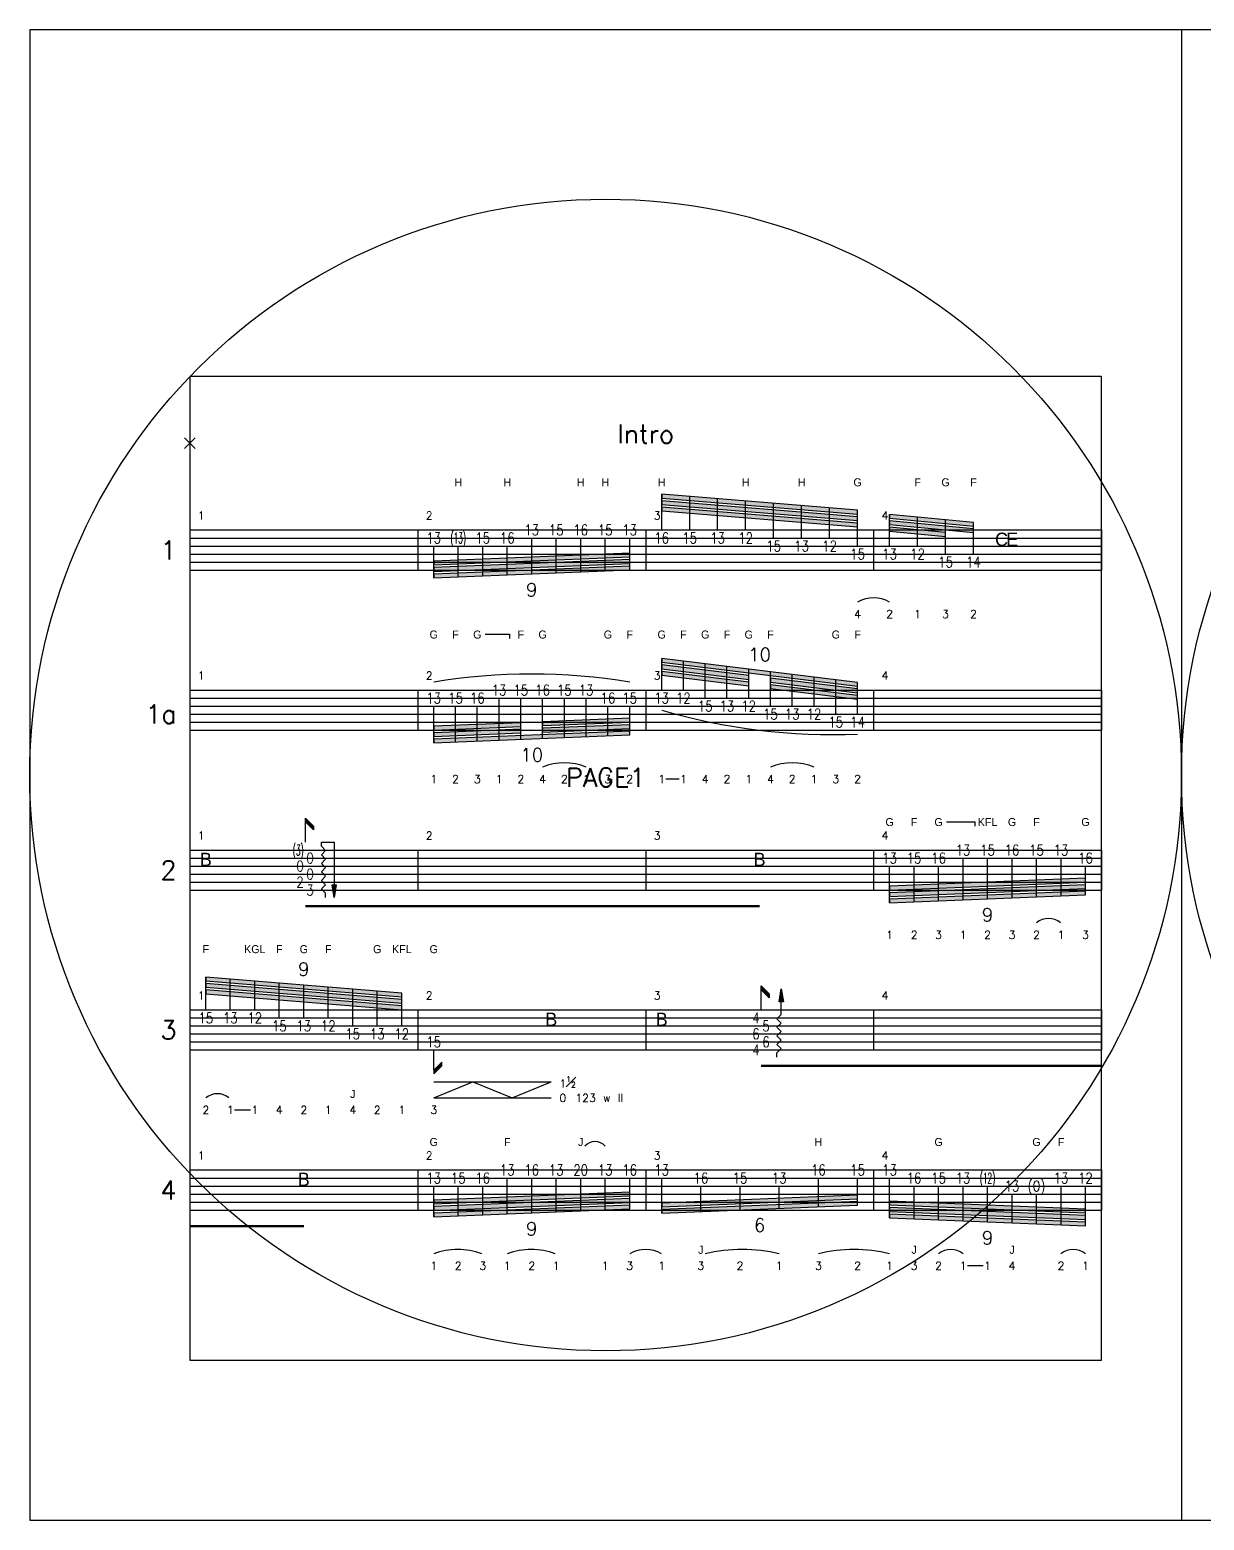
# Model space of a CAD drawing. Header units: millimetres. Extents: x 0 to 864, y 0 to 279.
# Drawn here: x 0 to 220.2, y 0 to 279.4 of the extents above; entities that cross this region are included whole.
import ezdxf
from ezdxf.enums import TextEntityAlignment as Align

# ---------------------------------------------------------------- set-up
doc = ezdxf.new("R2010")
doc.units = ezdxf.units.MM
doc.header["$PDMODE"] = 3
for name, color, linetype in [('art', 6, 'Continuous'), ('finger', 4, 'Continuous'), ('note', 7, 'Continuous'), ('staff', 7, 'Continuous')]:
    doc.layers.add(name, color=color, linetype=linetype)
doc.layers.add('hidden', color=4, linetype='Continuous', plot=False)
doc.styles.add('art', font='FINAAC_.TTF', dxfattribs={"height": 1.5})
doc.styles.add('finger', font='txt.shx', dxfattribs={"height": 1.5})
doc.styles.add('height15', font='txt.shx', dxfattribs={"height": 1.5})
doc.styles.add('height25', font='txt.shx', dxfattribs={"height": 2.5})
doc.styles.add('height35', font='txt.shx', dxfattribs={"height": 3.5})
doc.styles.add('rest', font='FINAAC_.TTF', dxfattribs={"height": 2.5})
doc.styles.add('width5', font='txt.shx', dxfattribs={"width": 0.5, "height": 2})
doc.styles.add('width8', font='txt.shx', dxfattribs={"width": 0.8, "height": 2})

# ---------------------------------------------------------------- blocks, each defined once
blk = doc.blocks.new('flag1_up')
at = {"layer": 'note'}
blk.add_hatch(color=256, dxfattribs=at).paths.add_polyline_path([(0, 4.5), (1.5, 3), (1.5, 2.3), (0, 3.8)])
blk.add_lwpolyline([(0, 4.5), (1.5, 3), (1.5, 2.3), (0, 3.8)], close=True, dxfattribs=at)
blk = doc.blocks.new('arp_return')
at = {"layer": 'art'}
h = blk.add_hatch(color=256, dxfattribs=at)
h.paths.add_polyline_path([(6.41, 2.45), (6.01, 2.45), (6.17, 1.5), (6.41, 1.5)])
h.paths.add_polyline_path([(6.81, 2.45), (6.41, 2.45), (6.41, 1.5), (6.65, 1.5)])
h.paths.add_polyline_path([(6.41, 1.5), (6.17, 1.5), (6.41, 0.05)])
h.paths.add_polyline_path([(6.65, 1.5), (6.41, 1.5), (6.41, 0.05)])
for p, q in [((4.01, 9.65), (4.01, 10.45)), ((4.01, 10.45), (6.41, 10.45)), ((4.81, 8.85), (4.01, 9.65)), ((4.01, 8.05), (4.81, 8.85)), ((6.41, 10.45), (6.41, 0.05)), ((4.81, 7.25), (4.01, 8.05)), ((4.01, 6.45), (4.81, 7.25)), ((4.81, 5.65), (4.01, 6.45)), ((4.01, 4.85), (4.81, 5.65)), ((4.81, 4.05), (4.01, 4.85)), ((4.01, 3.25), (4.81, 4.05)), ((4.81, 2.45), (4.01, 3.25)), ((4.01, 1.65), (4.81, 2.45)), ((4.81, 0.85), (4.01, 1.65)), ((4.81, 0.05), (4.81, 0.85)), ((6.41, 0.05), (6.01, 2.45)), ((6.01, 2.45), (6.81, 2.45)), ((6.81, 2.45), (6.41, 0.05))]:
    blk.add_line(p, q, dxfattribs=at)
blk = doc.blocks.new('flag1_down')
at = {"layer": 'note'}
blk.add_hatch(color=256, dxfattribs=at).paths.add_polyline_path([(0, -4.5), (1.5, -3), (1.5, -2.3), (0, -3.8)])
blk.add_lwpolyline([(0, -4.5), (1.5, -3), (1.5, -2.3), (0, -3.8)], close=True, dxfattribs=at)
blk = doc.blocks.new('page')
at = {"layer": 'hidden'}
for p, q in [((215.9, 279.4), (0, 279.4)), ((0, 279.4), (0, 0)), ((30, 264.4), (30, 22.5)), ((200.9, 264.4), (30, 264.4)), ((200.9, 22.5), (200.9, 264.4)), ((30, 22.5), (200.9, 22.5)), ((0, 0), (215.9, 0))]:
    blk.add_line(p, q, dxfattribs=at)
blk.add_circle((107.95, 139.7), 107.95, dxfattribs=at)
blk.add_point((30, 251.9), dxfattribs=at)
at = {"layer": 'hidden', "style": 'height35', "flags": 8}
blk.add_attdef('PAGE_NUM', text='', height=3.5, dxfattribs=at).set_placement((107.95, 139.7), align=Align.MIDDLE_CENTER)

msp = doc.modelspace()

# ---------------------------------------------------------------- hatches: boundary and pattern name
at = {"layer": 'art'}
msp.add_hatch(color=256, dxfattribs=at).paths.add_polyline_path([(140.86, 99.6), (141.26, 97.2), (140.46, 97.2)])
at = {"layer": 'note'}
for points in [[(155.18, 189.32), (118.45, 192.32), (118.45, 191.62), (155.18, 188.62)], [(155.18, 188.12), (118.45, 191.12), (118.45, 190.42), (155.18, 187.42)], [(155.18, 186.92), (118.45, 189.92), (118.45, 189.22), (155.18, 186.22)], [(176.91, 187.03), (161.18, 188.53), (161.18, 187.83), (176.91, 186.33)], [(176.91, 185.83), (161.18, 187.33), (161.18, 186.63), (176.91, 185.13)], [(171.67, 185.13), (161.18, 186.13), (161.18, 185.43), (171.67, 184.43)], [(112.45, 181.27), (75.72, 179.77), (75.72, 179.07), (112.45, 180.57)], [(112.45, 180.07), (75.72, 178.57), (75.72, 177.87), (112.45, 179.37)], [(112.45, 178.87), (75.72, 177.37), (75.72, 176.67), (112.45, 178.17)], [(155.18, 157.03), (118.45, 161.53), (118.45, 160.83), (155.18, 156.33)], [(134.77, 158.33), (118.45, 160.33), (118.45, 159.63), (134.77, 157.63)], [(134.77, 157.13), (118.45, 159.13), (118.45, 158.43), (134.77, 156.43)], [(155.18, 155.83), (138.85, 157.83), (138.85, 157.13), (155.18, 155.13)], [(155.18, 154.63), (138.85, 156.63), (138.85, 155.93), (155.18, 153.93)], [(92.05, 149.5), (75.72, 148.83), (75.72, 148.13), (92.05, 148.8)], [(92.05, 148.3), (75.72, 147.63), (75.72, 146.93), (92.05, 147.6)], [(112.45, 150.33), (96.13, 149.66), (96.13, 148.96), (112.45, 149.63)], [(112.45, 149.13), (96.13, 148.46), (96.13, 147.76), (112.45, 148.43)], [(112.45, 147.93), (75.72, 146.43), (75.72, 145.73), (112.45, 147.23)], [(197.9, 120.33), (161.18, 118.83), (161.18, 118.13), (197.9, 119.63)], [(197.9, 119.13), (161.18, 117.63), (161.18, 116.93), (197.9, 118.43)], [(197.9, 117.93), (161.18, 116.43), (161.18, 115.73), (197.9, 117.23)], [(33, 101.1), (69.73, 98.1), (69.73, 98.8), (33, 101.8)], [(33, 99.9), (69.73, 96.9), (69.73, 97.6), (33, 100.6)], [(33, 98.7), (69.73, 95.7), (69.73, 96.4), (33, 99.4)], [(112.45, 61.48), (75.72, 59.98), (75.72, 59.28), (112.45, 60.78)], [(112.45, 60.28), (75.72, 58.78), (75.72, 58.08), (112.45, 59.58)], [(112.45, 59.08), (75.72, 57.58), (75.72, 56.88), (112.45, 58.38)], [(155.18, 60.95), (118.45, 59.45), (118.45, 58.75), (155.18, 60.25)], [(155.18, 59.75), (118.45, 58.25), (118.45, 57.55), (155.18, 59.05)], [(197.9, 58.29), (161.18, 59.79), (161.18, 59.09), (197.9, 57.59)], [(197.9, 57.09), (161.18, 58.59), (161.18, 57.89), (197.9, 56.39)], [(197.9, 55.89), (161.18, 57.39), (161.18, 56.69), (197.9, 55.19)]]:
    msp.add_hatch(color=256, dxfattribs=at).paths.add_polyline_path(points)

# ---------------------------------------------------------------- linework, layer by layer
at = {"layer": 'art'}
for p, q in [((85.39, 166.08), (90.01, 166.08)), ((90.01, 165.28), (90.01, 166.08)), ((171.86, 130.93), (177.24, 130.93)), ((177.24, 130.13), (177.24, 130.93)), ((140.46, 97.2), (140.86, 99.6)), ((140.86, 99.6), (141.26, 97.2)), ((141.26, 97.2), (140.46, 97.2)), ((140.86, 94.8), (140.86, 97.2)), ((140.06, 94), (140.86, 94.8)), ((140.86, 93.2), (140.06, 94)), ((140.06, 92.4), (140.86, 93.2)), ((140.86, 91.6), (140.06, 92.4)), ((140.06, 90.8), (140.86, 91.6)), ((140.86, 90), (140.06, 90.8)), ((140.06, 89.2), (140.86, 90)), ((140.86, 88.4), (140.06, 89.2)), ((140.06, 87.6), (140.86, 88.4)), ((140.06, 86.8), (140.06, 87.6))]:
    msp.add_line(p, q, dxfattribs=at)
msp.add_arc((105.96, 68.4), 2.58, 42.6377, 137.3623, dxfattribs=at)
at = {"layer": 'finger'}
for p, q in [((119.25, 138.98), (121.73, 138.98)), ((75.72, 82.15), (97.76, 82.15)), ((75.72, 79.15), (83.07, 82.15)), ((83.07, 82.15), (90.42, 79.15)), ((90.42, 79.15), (97.76, 82.15)), ((75.72, 79.15), (97.76, 79.15)), ((38.39, 76.95), (41.38, 76.95)), ((175.75, 47.74), (178.74, 47.74))]:
    msp.add_line(p, q, dxfattribs=at)
for centre, radius, start, end in [((158.18, 166.89), 6.02, 60.137, 119.863), ((100.21, 131.17), 10.81, 67.8155, 112.1845), ((142.93, 131.17), 10.81, 67.8155, 112.1845), ((190.97, 109.22), 3.56, 50.8537, 129.1463), ((35.17, 76.61), 3.34, 49.5312, 130.4688), ((80.22, 37.68), 13.06, 69.8388, 110.1612), ((94, 37.68), 13.06, 69.8388, 110.1612), ((115.45, 44.71), 6.02, 60.137, 119.863), ((133.54, 20.29), 30.45, 76.8153, 103.1847), ((154.5, 22.51), 28.23, 76.3263, 103.6737), ((172.65, 47.04), 3.69, 51.5694, 128.4306), ((195.6, 47.04), 3.69, 51.5694, 128.4306)]:
    msp.add_arc(centre, radius, start, end, dxfattribs=at)
at = {"layer": 'hidden'}
for p, q in [((0, 279.4), (0, 0)), ((215.9, 279.4), (0, 279.4)), ((200.9, 214.4), (30, 214.4)), ((30, 214.4), (30, 30)), ((200.9, 30), (200.9, 214.4)), ((72.72, 185.63), (72.72, 178.13)), ((115.45, 185.63), (115.45, 178.13)), ((158.18, 185.63), (158.18, 178.13)), ((72.72, 155.63), (72.72, 148.13)), ((115.45, 155.63), (115.45, 148.13)), ((158.18, 155.63), (158.18, 148.13)), ((72.72, 125.63), (72.72, 118.13)), ((115.45, 125.63), (115.45, 118.13)), ((158.18, 125.63), (158.18, 118.13)), ((72.72, 95.65), (72.72, 88.15)), ((115.45, 95.65), (115.45, 88.15)), ((158.18, 95.65), (158.18, 88.15)), ((72.72, 65.65), (72.72, 58.15)), ((115.45, 65.65), (115.45, 58.15)), ((158.18, 65.65), (158.18, 58.15)), ((30, 30), (200.9, 30)), ((0, 0), (215.9, 0))]:
    msp.add_line(p, q, dxfattribs=at)
msp.add_circle((107.95, 139.7), 107.95, dxfattribs=at)
msp.add_point((30, 201.88), dxfattribs=at)
at = {"layer": 'note'}
for p, q in [((118.45, 185.63), (118.45, 192.32)), ((123.7, 185.63), (123.7, 191.89)), ((128.94, 185.63), (128.94, 191.46)), ((134.19, 185.63), (134.19, 191.03)), ((139.44, 184.13), (139.44, 190.6)), ((144.68, 184.13), (144.68, 190.17)), ((149.93, 184.13), (149.93, 189.74)), ((155.18, 182.63), (155.18, 189.32)), ((161.18, 182.63), (161.18, 188.53)), ((166.42, 182.63), (166.42, 188.03)), ((171.67, 181.13), (171.67, 187.53)), ((176.91, 181.13), (176.91, 187.03)), ((75.72, 176.67), (75.72, 182.63)), ((80.32, 176.85), (80.32, 182.63)), ((84.91, 177.04), (84.91, 182.63)), ((89.5, 177.23), (89.5, 182.63)), ((94.09, 177.42), (94.09, 184.13)), ((98.68, 177.6), (98.68, 184.13)), ((103.27, 177.79), (103.27, 184.13)), ((107.86, 177.98), (107.86, 184.13)), ((112.45, 178.17), (112.45, 184.13)), ((118.45, 155.63), (118.45, 161.53)), ((122.53, 155.63), (122.53, 161.03)), ((126.61, 154.13), (126.61, 160.53)), ((130.69, 154.13), (130.69, 160.03)), ((134.77, 154.13), (134.77, 159.53)), ((138.85, 152.63), (138.85, 159.03)), ((142.93, 152.63), (142.93, 158.53)), ((147.01, 152.63), (147.01, 158.03)), ((151.09, 151.13), (151.09, 157.53)), ((155.18, 151.13), (155.18, 157.03)), ((87.97, 146.23), (87.97, 154.13)), ((92.05, 146.4), (92.05, 154.13)), ((96.13, 146.56), (96.13, 154.13)), ((100.21, 146.73), (100.21, 154.13)), ((104.29, 146.9), (104.29, 154.13)), ((75.72, 145.73), (75.72, 152.63)), ((79.81, 145.9), (79.81, 152.63)), ((83.89, 146.06), (83.89, 152.63)), ((108.37, 147.06), (108.37, 152.63)), ((112.45, 147.23), (112.45, 152.63)), ((51.66, 127.13), (51.66, 131.63)), ((174.95, 116.29), (174.95, 124.13)), ((179.54, 116.48), (179.54, 124.13)), ((184.13, 116.67), (184.13, 124.13)), ((188.72, 116.85), (188.72, 124.13)), ((193.31, 117.04), (193.31, 124.13)), ((161.18, 115.73), (161.18, 122.63)), ((165.77, 115.92), (165.77, 122.63)), ((170.36, 116.1), (170.36, 122.63)), ((197.9, 117.23), (197.9, 122.63)), ((33, 95.65), (33, 101.8)), ((37.59, 95.65), (37.59, 101.42)), ((42.18, 95.65), (42.18, 101.05)), ((46.77, 94.15), (46.77, 100.67)), ((51.36, 94.15), (51.36, 100.3)), ((55.95, 94.15), (55.95, 99.92)), ((60.54, 92.65), (60.54, 99.55)), ((65.13, 92.65), (65.13, 99.17)), ((69.73, 92.65), (69.73, 98.8)), ((137.11, 95.65), (137.11, 100.15)), ((75.72, 84.35), (75.72, 88.15)), ((75.72, 56.88), (75.72, 62.65)), ((80.32, 57.06), (80.32, 62.65)), ((84.91, 57.25), (84.91, 62.65)), ((89.5, 57.44), (89.5, 64.15)), ((94.09, 57.63), (94.09, 64.15)), ((98.68, 57.81), (98.68, 64.15)), ((103.27, 58), (103.27, 64.15)), ((107.86, 58.19), (107.86, 64.15)), ((112.45, 58.38), (112.45, 64.15)), ((118.45, 57.55), (118.45, 64.15)), ((125.8, 57.85), (125.8, 62.65)), ((133.14, 58.15), (133.14, 62.65)), ((140.49, 58.45), (140.49, 62.65)), ((147.83, 58.75), (147.83, 64.15)), ((155.18, 59.05), (155.18, 64.15)), ((161.18, 56.69), (161.18, 64.15)), ((165.77, 56.5), (165.77, 62.65)), ((170.36, 56.31), (170.36, 62.65)), ((174.95, 56.13), (174.95, 62.65)), ((179.54, 55.94), (179.54, 62.65)), ((193.31, 55.38), (193.31, 62.65)), ((197.9, 55.19), (197.9, 62.65)), ((184.13, 55.75), (184.13, 61.15)), ((188.72, 55.56), (188.72, 61.15))]:
    msp.add_line(p, q, dxfattribs=at)
at = {"layer": 'note', "lineweight": 50}
for p, q in [((51.66, 115.13), (136.81, 115.13)), ((137.11, 85.15), (200.9, 85.15)), ((30, 55.15), (51.36, 55.15))]:
    msp.add_line(p, q, dxfattribs=at)
at = {"layer": 'note'}
for points in [[(155.18, 189.32), (118.45, 192.32), (118.45, 191.62), (155.18, 188.62)], [(155.18, 188.12), (118.45, 191.12), (118.45, 190.42), (155.18, 187.42)], [(155.18, 186.92), (118.45, 189.92), (118.45, 189.22), (155.18, 186.22)], [(176.91, 187.03), (161.18, 188.53), (161.18, 187.83), (176.91, 186.33)], [(176.91, 185.83), (161.18, 187.33), (161.18, 186.63), (176.91, 185.13)], [(171.67, 185.13), (161.18, 186.13), (161.18, 185.43), (171.67, 184.43)], [(112.45, 181.27), (75.72, 179.77), (75.72, 179.07), (112.45, 180.57)], [(112.45, 180.07), (75.72, 178.57), (75.72, 177.87), (112.45, 179.37)], [(112.45, 178.87), (75.72, 177.37), (75.72, 176.67), (112.45, 178.17)], [(155.18, 157.03), (118.45, 161.53), (118.45, 160.83), (155.18, 156.33)], [(134.77, 158.33), (118.45, 160.33), (118.45, 159.63), (134.77, 157.63)], [(134.77, 157.13), (118.45, 159.13), (118.45, 158.43), (134.77, 156.43)], [(155.18, 155.83), (138.85, 157.83), (138.85, 157.13), (155.18, 155.13)], [(155.18, 154.63), (138.85, 156.63), (138.85, 155.93), (155.18, 153.93)], [(92.05, 149.5), (75.72, 148.83), (75.72, 148.13), (92.05, 148.8)], [(92.05, 148.3), (75.72, 147.63), (75.72, 146.93), (92.05, 147.6)], [(112.45, 150.33), (96.13, 149.66), (96.13, 148.96), (112.45, 149.63)], [(112.45, 149.13), (96.13, 148.46), (96.13, 147.76), (112.45, 148.43)], [(112.45, 147.93), (75.72, 146.43), (75.72, 145.73), (112.45, 147.23)], [(197.9, 120.33), (161.18, 118.83), (161.18, 118.13), (197.9, 119.63)], [(197.9, 119.13), (161.18, 117.63), (161.18, 116.93), (197.9, 118.43)], [(197.9, 117.93), (161.18, 116.43), (161.18, 115.73), (197.9, 117.23)], [(33, 101.1), (69.73, 98.1), (69.73, 98.8), (33, 101.8)], [(33, 99.9), (69.73, 96.9), (69.73, 97.6), (33, 100.6)], [(33, 98.7), (69.73, 95.7), (69.73, 96.4), (33, 99.4)], [(112.45, 61.48), (75.72, 59.98), (75.72, 59.28), (112.45, 60.78)], [(112.45, 60.28), (75.72, 58.78), (75.72, 58.08), (112.45, 59.58)], [(112.45, 59.08), (75.72, 57.58), (75.72, 56.88), (112.45, 58.38)], [(155.18, 60.95), (118.45, 59.45), (118.45, 58.75), (155.18, 60.25)], [(155.18, 59.75), (118.45, 58.25), (118.45, 57.55), (155.18, 59.05)], [(197.9, 58.29), (161.18, 59.79), (161.18, 59.09), (197.9, 57.59)], [(197.9, 57.09), (161.18, 58.59), (161.18, 57.89), (197.9, 56.39)], [(197.9, 55.89), (161.18, 57.39), (161.18, 56.69), (197.9, 55.19)]]:
    msp.add_lwpolyline(points, close=True, dxfattribs=at)
for centre, radius, start, end in [((94.09, 45.49), 113.14, 80.66, 99.34), ((150.6, 262.11), 114.83, 253.7432, 272.2852)]:
    msp.add_arc(centre, radius, start, end, dxfattribs=at)
at = {"layer": 'staff'}
for p, q in [((30, 185.63), (30, 178.13)), ((30, 185.63), (200.9, 185.63)), ((200.9, 185.63), (200.9, 178.13)), ((30, 184.13), (200.9, 184.13)), ((30, 182.63), (200.9, 182.63)), ((30, 181.13), (200.9, 181.13)), ((30, 179.63), (200.9, 179.63)), ((30, 178.13), (200.9, 178.13)), ((30, 155.63), (30, 148.13)), ((30, 155.63), (200.9, 155.63)), ((30, 154.13), (200.9, 154.13)), ((200.9, 155.63), (200.9, 148.13)), ((30, 152.63), (200.9, 152.63)), ((30, 151.13), (200.9, 151.13)), ((30, 149.63), (200.9, 149.63)), ((30, 148.13), (200.9, 148.13)), ((30, 125.63), (30, 118.13)), ((30, 125.63), (200.9, 125.63)), ((30, 124.13), (200.9, 124.13)), ((200.9, 125.63), (200.9, 118.13)), ((30, 122.63), (200.9, 122.63)), ((30, 121.13), (200.9, 121.13)), ((30, 119.63), (200.9, 119.63)), ((30, 118.13), (200.9, 118.13)), ((30, 95.65), (30, 88.15)), ((30, 95.65), (200.9, 95.65)), ((200.9, 95.65), (200.9, 88.15)), ((30, 94.15), (200.9, 94.15)), ((30, 92.65), (200.9, 92.65)), ((30, 91.15), (200.9, 91.15)), ((30, 89.65), (200.9, 89.65)), ((30, 88.15), (200.9, 88.15)), ((30, 65.65), (30, 58.15)), ((30, 65.65), (200.9, 65.65)), ((200.9, 65.65), (200.9, 58.15)), ((30, 64.15), (200.9, 64.15)), ((30, 62.65), (200.9, 62.65)), ((30, 61.15), (200.9, 61.15)), ((30, 59.65), (200.9, 59.65)), ((30, 58.15), (200.9, 58.15))]:
    msp.add_line(p, q, dxfattribs=at)

# ---------------------------------------------------------------- block references
at = {"layer": 'art'}
msp.add_blockref('arp_return', (50.65, 116.68), dxfattribs=at)
at = {"layer": 'note'}
for name, p in [('flag1_up', (51.66, 127.13)), ('flag1_up', (137.11, 95.65)), ('flag1_down', (75.72, 88.15))]:
    msp.add_blockref(name, p, dxfattribs=at)
at = {"layer": 'staff'}
msp.add_blockref('page', (215.9, 0), dxfattribs=at).add_auto_attribs({'PAGE_NUM': 'PAGE2'})

# ---------------------------------------------------------------- texts
at = {"layer": 'art', "style": 'art'}
for s, p in [('H', (80.32, 193.82)), ('H', (89.5, 193.82)), ('H', (103.27, 193.82)), ('H', (107.86, 193.82)), ('H', (118.45, 193.82)), ('H', (134.19, 193.82)), ('H', (144.68, 193.82)), ('G', (155.18, 193.82)), ('F', (166.42, 193.82)), ('G', (171.67, 193.82)), ('F', (176.91, 193.82)), ('G', (75.72, 165.28)), ('F', (79.81, 165.28)), ('G', (83.89, 165.28)), ('F', (92.05, 165.28)), ('G', (96.13, 165.28)), ('G', (108.37, 165.28)), ('F', (112.45, 165.28)), ('G', (118.45, 165.28)), ('F', (122.53, 165.28)), ('G', (126.61, 165.28)), ('F', (130.69, 165.28)), ('G', (134.77, 165.28)), ('F', (138.85, 165.28)), ('G', (151.09, 165.28)), ('F', (155.18, 165.28)), ('G', (161.18, 130.13)), ('F', (165.77, 130.13)), ('G', (170.36, 130.13)), ('KFL', (179.54, 130.13)), ('G', (184.13, 130.13)), ('F', (188.72, 130.13)), ('G', (197.9, 130.13)), ('F', (33, 106.3)), ('KGL', (42.18, 106.3)), ('F', (46.77, 106.3)), ('G', (51.36, 106.3)), ('F', (55.95, 106.3)), ('G', (65.13, 106.3)), ('KFL', (69.73, 106.3)), ('G', (75.72, 106.3)), ('G', (75.72, 70.15)), ('F', (89.5, 70.15)), ('J', (103.27, 70.15)), ('H', (147.83, 70.15)), ('G', (170.36, 70.15)), ('G', (188.72, 70.15)), ('F', (193.31, 70.15))]:
    msp.add_text(s, height=1.5, dxfattribs=at).set_placement(p, align=Align.CENTER)
at = {"layer": 'finger'}
for s, style, p in [('4', 'finger', (155.18, 169.12)), ('2', 'finger', (161.18, 169.12)), ('1', 'finger', (166.42, 169.12)), ('3', 'finger', (171.67, 169.12)), ('2', 'finger', (176.91, 169.12)), ('1', 'finger', (75.72, 138.18)), ('2', 'finger', (79.81, 138.18)), ('3', 'finger', (83.89, 138.18)), ('1', 'finger', (87.97, 138.18)), ('2', 'finger', (92.05, 138.18)), ('4', 'finger', (96.13, 138.18)), ('2', 'finger', (100.21, 138.18)), ('1', 'finger', (104.29, 138.18)), ('3', 'finger', (108.37, 138.18)), ('2', 'finger', (112.45, 138.18)), ('1', 'finger', (118.45, 138.18)), ('1', 'finger', (122.53, 138.18)), ('4', 'finger', (126.61, 138.18)), ('2', 'finger', (130.69, 138.18)), ('1', 'finger', (134.77, 138.18)), ('4', 'finger', (138.85, 138.18)), ('2', 'finger', (142.93, 138.18)), ('1', 'finger', (147.01, 138.18)), ('3', 'finger', (151.09, 138.18)), ('2', 'finger', (155.18, 138.18)), ('1', 'finger', (161.18, 108.98)), ('2', 'finger', (165.77, 108.98)), ('3', 'finger', (170.36, 108.98)), ('1', 'finger', (174.95, 108.98)), ('2', 'finger', (179.54, 108.98)), ('3', 'finger', (184.13, 108.98)), ('2', 'finger', (188.72, 108.98)), ('1', 'finger', (193.31, 108.98)), ('3', 'finger', (197.9, 108.98)), ('J', 'art', (60.54, 79.15)), ('2', 'finger', (33, 76.15)), ('1', 'finger', (37.59, 76.15)), ('1', 'finger', (42.18, 76.15)), ('4', 'finger', (46.77, 76.15)), ('2', 'finger', (51.36, 76.15)), ('1', 'finger', (55.95, 76.15)), ('4', 'finger', (60.54, 76.15)), ('2', 'finger', (65.13, 76.15)), ('1', 'finger', (69.73, 76.15)), ('3', 'finger', (75.72, 76.15)), ('J', 'art', (125.8, 49.94)), ('J', 'art', (165.77, 49.94)), ('J', 'art', (184.13, 49.94)), ('1', 'finger', (75.72, 46.94)), ('2', 'finger', (80.32, 46.94)), ('3', 'finger', (84.91, 46.94)), ('1', 'finger', (89.5, 46.94)), ('2', 'finger', (94.09, 46.94)), ('1', 'finger', (98.68, 46.94)), ('1', 'finger', (107.86, 46.94)), ('3', 'finger', (112.45, 46.94)), ('1', 'finger', (118.45, 46.94)), ('3', 'finger', (125.8, 46.94)), ('2', 'finger', (133.14, 46.94)), ('1', 'finger', (140.49, 46.94)), ('3', 'finger', (147.83, 46.94)), ('2', 'finger', (155.18, 46.94)), ('1', 'finger', (161.18, 46.94)), ('3', 'finger', (165.77, 46.94)), ('2', 'finger', (170.36, 46.94)), ('1', 'finger', (174.95, 46.94)), ('1', 'finger', (179.54, 46.94)), ('4', 'finger', (184.13, 46.94)), ('2', 'finger', (193.31, 46.94)), ('1', 'finger', (197.9, 46.94))]:
    msp.add_text(s, height=1.5, dxfattribs=dict(at, style=style)).set_placement(p, align=Align.CENTER)
at = {"layer": 'finger', "char_height": 1.5, "attachment_point": 4, "style": 'finger'}
for s, insert, width in [('1{\\H0.7x;\\S1#2;}', (99.26, 82.15), 4.5), ('0', (99.26, 79.15), 4.5), ('123 w ll', (102.26, 79.15), 11.0455)]:
    msp.add_mtext(s, dxfattribs=dict(at, insert=insert, width=width))
at = {"layer": 'hidden', "style": 'height35'}
msp.add_text('PAGE1', height=3.5, dxfattribs=at).set_placement((107.95, 139.25), align=Align.MIDDLE_CENTER)
at = {"layer": 'note'}
for s, style, width, p in [('13', 'width8', 0.8, (75.72, 184.13)), ('(13)', 'width5', 0.5, (80.32, 184.13)), ('15', 'width8', 0.8, (84.91, 184.13)), ('16', 'width8', 0.8, (89.5, 184.13)), ('13', 'width8', 0.8, (94.09, 185.63)), ('15', 'width8', 0.8, (98.68, 185.63)), ('16', 'width8', 0.8, (103.27, 185.63)), ('15', 'width8', 0.8, (107.86, 185.63)), ('13', 'width8', 0.8, (112.45, 185.63)), ('16', 'width8', 0.8, (118.45, 184.13)), ('15', 'width8', 0.8, (123.7, 184.13)), ('13', 'width8', 0.8, (128.94, 184.13)), ('12', 'width8', 0.8, (134.19, 184.13)), ('15', 'width8', 0.8, (139.44, 182.63)), ('13', 'width8', 0.8, (144.68, 182.63)), ('12', 'width8', 0.8, (149.93, 182.63)), ('15', 'width8', 0.8, (155.18, 181.13)), ('13', 'width8', 0.8, (161.18, 181.13)), ('12', 'width8', 0.8, (166.42, 181.13)), ('15', 'width8', 0.8, (171.67, 179.63)), ('14', 'width8', 0.8, (176.91, 179.63)), ('13', 'width8', 0.8, (87.97, 155.63)), ('15', 'width8', 0.8, (92.05, 155.63)), ('16', 'width8', 0.8, (96.13, 155.63)), ('15', 'width8', 0.8, (100.21, 155.63)), ('13', 'width8', 0.8, (104.29, 155.63)), ('13', 'width8', 0.8, (75.72, 154.13)), ('15', 'width8', 0.8, (79.81, 154.13)), ('16', 'width8', 0.8, (83.89, 154.13)), ('16', 'width8', 0.8, (108.37, 154.13)), ('15', 'width8', 0.8, (112.45, 154.13)), ('13', 'width8', 0.8, (118.45, 154.13)), ('12', 'width8', 0.8, (122.53, 154.13)), ('15', 'width8', 0.8, (126.61, 152.63)), ('13', 'width8', 0.8, (130.69, 152.63)), ('12', 'width8', 0.8, (134.77, 152.63)), ('15', 'width8', 0.8, (138.85, 151.13)), ('13', 'width8', 0.8, (142.93, 151.13)), ('12', 'width8', 0.8, (147.01, 151.13)), ('15', 'width8', 0.8, (151.09, 149.63)), ('14', 'width8', 0.8, (155.18, 149.63)), ('13', 'width8', 0.8, (174.95, 125.63)), ('15', 'width8', 0.8, (179.54, 125.63)), ('16', 'width8', 0.8, (184.13, 125.63)), ('15', 'width8', 0.8, (188.72, 125.63)), ('13', 'width8', 0.8, (193.31, 125.63)), ('13', 'width8', 0.8, (161.18, 124.13)), ('15', 'width8', 0.8, (165.77, 124.13)), ('16', 'width8', 0.8, (170.36, 124.13)), ('16', 'width8', 0.8, (197.9, 124.13)), ('15', 'width8', 0.8, (33, 94.15)), ('13', 'width8', 0.8, (37.59, 94.15)), ('12', 'width8', 0.8, (42.18, 94.15)), ('15', 'width8', 0.8, (46.77, 92.65)), ('13', 'width8', 0.8, (51.36, 92.65)), ('12', 'width8', 0.8, (55.95, 92.65)), ('15', 'width8', 0.8, (60.54, 91.15)), ('13', 'width8', 0.8, (65.13, 91.15)), ('12', 'width8', 0.8, (69.73, 91.15)), ('15', 'width8', 0.8, (75.72, 89.65)), ('13', 'width8', 0.8, (75.72, 64.15)), ('15', 'width8', 0.8, (80.32, 64.15)), ('16', 'width8', 0.8, (84.91, 64.15)), ('13', 'width8', 0.8, (89.5, 65.65)), ('16', 'width8', 0.8, (94.09, 65.65)), ('13', 'width8', 0.8, (98.68, 65.65)), ('20', 'width8', 0.8, (103.27, 65.65)), ('13', 'width8', 0.8, (107.86, 65.65)), ('16', 'width8', 0.8, (112.45, 65.65)), ('13', 'width8', 0.8, (118.45, 65.65)), ('16', 'width8', 0.8, (125.8, 64.15)), ('15', 'width8', 0.8, (133.14, 64.15)), ('13', 'width8', 0.8, (140.49, 64.15)), ('16', 'width8', 0.8, (147.83, 65.65)), ('15', 'width8', 0.8, (155.18, 65.65)), ('13', 'width8', 0.8, (161.18, 65.65)), ('16', 'width8', 0.8, (165.77, 64.15)), ('15', 'width8', 0.8, (170.36, 64.15)), ('13', 'width8', 0.8, (174.95, 64.15)), ('(12)', 'width5', 0.5, (179.54, 64.15)), ('13', 'width8', 0.8, (193.31, 64.15)), ('12', 'width8', 0.8, (197.9, 64.15)), ('13', 'width8', 0.8, (184.13, 62.65)), ('(0)', 'width8', 0.8, (188.72, 62.65))]:
    msp.add_text(s, height=2, dxfattribs=dict(at, style=style, width=width)).set_placement(p, align=Align.MIDDLE_CENTER)
for s, style, width, p in [('(3)', 'width5', 0.5, (51.36, 125.63)), ('0', 'width8', 0.8, (51.36, 122.63)), ('2', 'width8', 0.8, (51.36, 119.63)), ('4', 'width8', 0.8, (136.81, 94.15)), ('6', 'width8', 0.8, (136.81, 91.15)), ('4', 'width8', 0.8, (136.81, 88.15))]:
    msp.add_text(s, height=2, dxfattribs=dict(at, style=style, width=width)).set_placement(p, align=Align.MIDDLE_RIGHT)
at = {"layer": 'note', "style": 'rest'}
for p in [(33, 122.63), (136.81, 122.63), (97.76, 92.65), (118.45, 92.65), (51.36, 62.65)]:
    msp.add_text('B', height=2.5, dxfattribs=at).set_placement(p, align=Align.CENTER)
at = {"layer": 'note', "style": 'width8', "width": 0.8}
for s, p in [('0', (51.86, 124.13)), ('0', (51.86, 121.13)), ('3', (51.86, 118.13)), ('5', (137.31, 92.65)), ('6', (137.31, 89.65))]:
    msp.add_text(s, height=2, dxfattribs=at).set_placement(p, align=Align.MIDDLE_LEFT)
at = {"layer": 'note', "style": 'height25'}
for s, p in [('9', (179.54, 113.48)), ('9', (51.36, 103.3)), ('6', (136.81, 55.3)), ('9', (94.09, 54.63)), ('9', (179.54, 52.94))]:
    msp.add_text(s, height=2.5, dxfattribs=at).set_placement(p, align=Align.MIDDLE_CENTER)
at = {"layer": 'note', "style": 'height25', "flags": 8}
for tag, p in [('9', (94.09, 174.42)), ('10', (136.81, 162.28)), ('10', (94.09, 143.48))]:
    msp.add_attdef(tag, text='<n>', height=2.5, dxfattribs=at).set_placement(p, align=Align.MIDDLE_CENTER)
at = {"layer": 'staff'}
for s, height, style, p in [('Intro', 3.5, 'height35', (115.45, 201.88)), ('C', 2.5, 'rest', (182.16, 182.63)), ('E', 2.5, 'rest', (184.16, 182.63))]:
    msp.add_text(s, height=height, dxfattribs=dict(at, style=style)).set_placement(p, align=Align.CENTER)
at = {"layer": 'staff', "style": 'height15'}
for s, p in [('1', (31.5, 187.13)), ('2', (74.22, 187.13)), ('3', (116.95, 187.13)), ('4', (159.68, 187.13)), ('1', (31.5, 157.13)), ('2', (74.22, 157.13)), ('3', (116.95, 157.13)), ('4', (159.68, 157.13)), ('1', (31.5, 127.13)), ('2', (74.22, 127.13)), ('3', (116.95, 127.13)), ('4', (159.68, 127.13)), ('1', (31.5, 97.15)), ('2', (74.22, 97.15)), ('3', (116.95, 97.15)), ('4', (159.68, 97.15)), ('1', (31.5, 67.15)), ('2', (74.22, 67.15)), ('3', (116.95, 67.15)), ('4', (159.68, 67.15))]:
    msp.add_text(s, height=1.5, dxfattribs=at).set_placement(p, align=Align.BOTTOM_LEFT)
at = {"layer": 'staff', "style": 'height35'}
msp.add_text('1a', height=3.5, dxfattribs=at).set_placement((27.5, 151.13), align=Align.MIDDLE_RIGHT)
at = {"layer": 'staff', "style": 'height35', "flags": 8}
for tag, p in [('1', (27.5, 181.88)), ('2', (27.5, 121.88)), ('3', (27.5, 91.9)), ('4', (27.5, 61.9))]:
    msp.add_attdef(tag, text='<n>', height=3.5, dxfattribs=at).set_placement(p, align=Align.MIDDLE_RIGHT)

doc.saveas('drawing.dxf')
